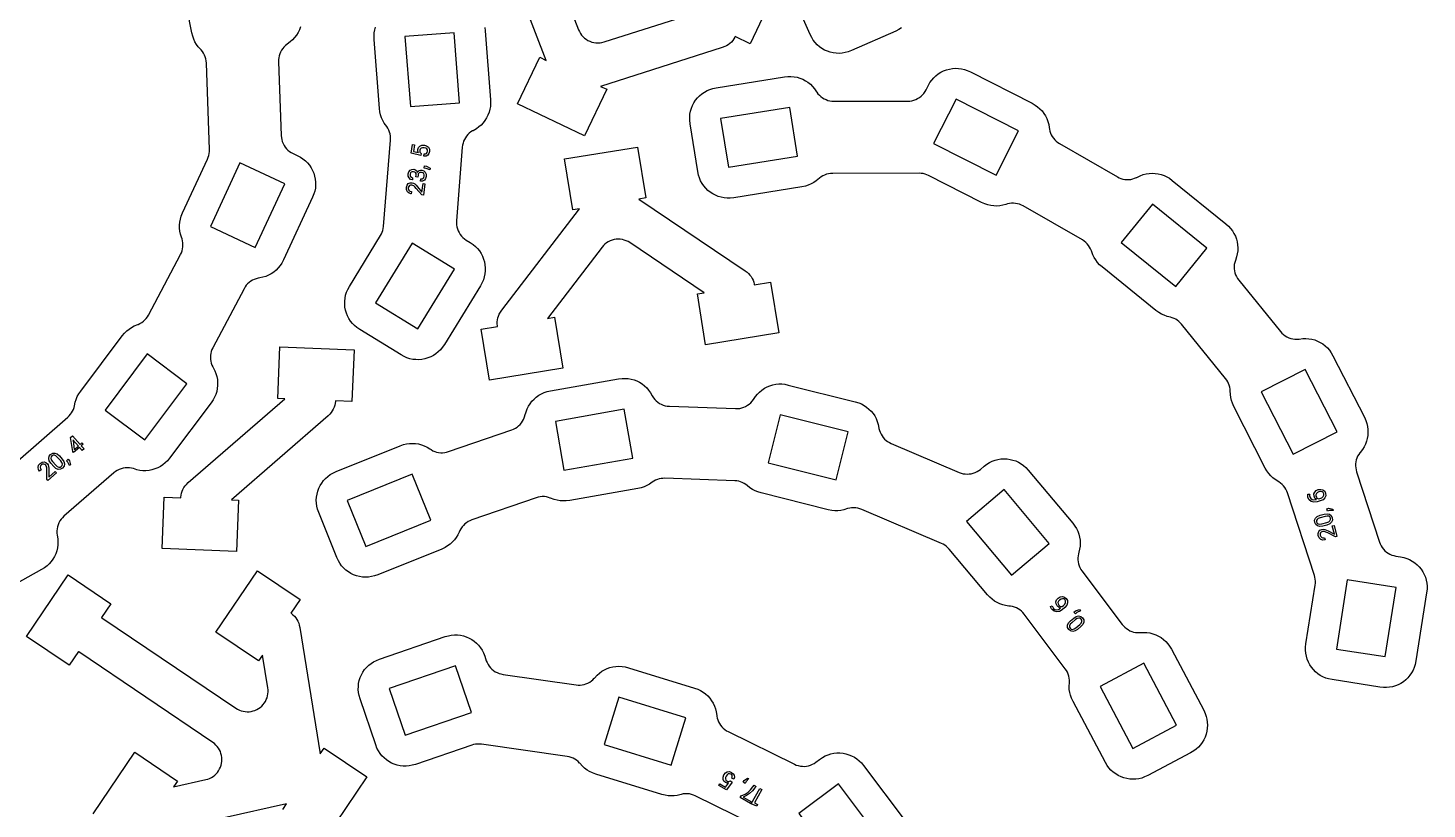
# Model space of a CAD drawing. Header units: millimetres. Extents: x 1 to 270, y 1 to 279.
# Drawn here: x 111.4 to 247.2, y 96.9 to 172.6 of the extents above; entities that cross this region are included whole.
import ezdxf

# ---------------------------------------------------------------- set-up
doc = ezdxf.new("R2010")
doc.units = ezdxf.units.MM

msp = doc.modelspace()

# ---------------------------------------------------------------- linework, layer by layer
at = {"color": 1}
for points in [[(165.44, 162.19), (158.95, 165.3), (161.11, 169.81), (161.73, 169.51), (157.25, 181.1)], [(161.73, 180.6), (164.87, 172.48), (164.95, 172.3), (165.05, 172.13), (165.17, 171.96), (165.3, 171.81), (165.45, 171.67), (165.61, 171.55), (165.78, 171.45), (165.96, 171.36), (166.15, 171.29), (166.34, 171.24), (166.54, 171.21), (166.74, 171.21), (166.95, 171.22), (167.14, 171.25), (167.34, 171.3), (175.63, 173.94)], [(110.19, 130.45), (115.31, 134.91), (115.45, 135.04), (115.57, 135.18), (115.68, 135.33), (115.77, 135.49), (115.85, 135.66), (115.91, 135.83), (115.96, 136.01), (116.03, 136.34), (116.11, 136.62), (116.23, 136.89), (116.37, 137.15), (116.56, 137.43), (120.59, 142.79), (120.81, 143.05), (121.02, 143.26), (121.25, 143.45), (121.49, 143.61), (121.75, 143.75), (122.11, 143.89), (122.13, 143.9), (122.31, 143.98), (122.48, 144.08), (122.64, 144.2), (122.79, 144.33), (122.92, 144.48), (123.04, 144.64), (123.14, 144.81), (126.24, 150.67), (126.33, 150.84), (126.39, 151.03), (126.44, 151.22), (126.47, 151.42), (126.48, 151.61), (126.46, 151.81), (126.43, 152), (126.39, 152.19), (126.33, 152.36), (126.24, 152.65), (126.18, 152.94), (126.15, 153.23), (126.14, 153.53), (126.17, 153.82), (126.23, 154.11), (126.31, 154.39), (126.44, 154.71), (128.87, 159.93), (128.94, 160.11), (129, 160.29), (129.03, 160.47), (129.05, 160.66), (129.06, 160.85), (128.76, 169.25), (128.74, 169.45), (128.7, 169.65), (128.65, 169.84), (128.57, 170.02), (128.48, 170.2), (128.37, 170.37), (128.24, 170.52), (127.97, 170.82), (127.8, 171.05), (127.65, 171.31), (127.53, 171.57), (127.43, 171.85), (127.35, 172.18), (126.06, 178.76)], [(196.21, 172.66), (195.96, 172.5), (195.65, 172.35), (191.35, 170.46), (191.03, 170.33), (190.75, 170.26), (190.46, 170.21), (190.16, 170.19), (189.87, 170.2), (189.58, 170.23), (189.29, 170.3), (189.01, 170.39), (188.74, 170.51), (188.49, 170.66), (188.25, 170.83), (188.02, 171.02), (187.82, 171.23), (187.64, 171.47), (187.49, 171.72), (187.33, 172.02), (184.64, 178.16)], [(183.67, 175.63), (181.51, 171.12), (180.06, 171.81), (180.04, 171.76), (179.94, 171.59), (179.83, 171.43), (179.7, 171.28), (179.55, 171.15), (179.4, 171.03), (179.23, 170.93), (179.05, 170.84), (178.82, 170.76), (166.99, 166.99), (167.61, 166.7), (165.44, 162.19)], [(137.88, 172.75), (137.78, 172.47), (137.65, 172.21), (137.5, 171.96), (137.32, 171.72), (137.12, 171.5), (136.9, 171.31), (136.61, 171.09), (136.57, 171.06), (136.42, 170.94), (136.28, 170.8), (136.16, 170.66), (136.05, 170.49), (135.96, 170.32), (135.88, 170.15), (135.82, 169.96), (135.78, 169.77), (135.76, 169.58), (135.76, 169.38), (136.01, 162.21), (136.03, 162.01), (136.07, 161.82), (136.12, 161.63), (136.2, 161.44), (136.29, 161.26), (136.4, 161.1), (136.53, 160.94), (136.67, 160.8), (136.82, 160.68), (136.99, 160.56), (137.17, 160.47), (137.58, 160.28), (137.88, 160.12), (138.13, 159.96), (138.36, 159.77), (138.57, 159.57), (138.75, 159.34), (138.92, 159.1), (139.06, 158.84), (139.17, 158.57), (139.26, 158.29), (139.32, 158), (139.35, 157.7), (139.35, 157.41), (139.33, 157.12), (139.27, 156.83), (139.19, 156.55), (139.06, 156.23), (136.23, 150.15), (136.07, 149.85), (135.91, 149.6), (135.72, 149.37), (135.52, 149.16), (135.29, 148.98), (135.05, 148.81), (134.79, 148.67), (134.52, 148.56), (134.24, 148.47), (133.93, 148.41), (133.78, 148.38), (133.59, 148.33), (133.4, 148.27), (133.23, 148.18), (133.06, 148.08), (132.9, 147.96), (132.76, 147.83), (132.63, 147.69), (132.51, 147.53), (132.41, 147.36), (129.38, 141.64), (129.3, 141.46), (129.23, 141.28), (129.19, 141.09), (129.16, 140.9), (129.15, 140.7), (129.16, 140.51), (129.18, 140.32), (129.23, 140.13), (129.3, 139.94), (129.38, 139.77), (129.4, 139.73), (129.57, 139.41), (129.68, 139.13), (129.77, 138.85), (129.82, 138.56), (129.85, 138.27), (129.85, 137.97), (129.81, 137.68), (129.76, 137.39), (129.67, 137.11), (129.55, 136.84), (129.41, 136.58), (129.22, 136.3), (125.19, 130.94), (124.97, 130.68), (124.76, 130.47), (124.53, 130.29), (124.29, 130.13), (124.03, 129.99), (123.76, 129.88), (123.47, 129.79), (123.19, 129.74), (122.89, 129.71), (122.6, 129.71), (122.31, 129.74), (122.02, 129.8), (121.68, 129.91), (121.48, 129.96), (121.28, 129.99), (121.08, 130), (120.87, 129.99), (120.67, 129.96), (120.48, 129.9), (120.28, 129.83), (120.1, 129.74), (119.93, 129.63), (119.77, 129.51), (114.93, 125.29), (114.78, 125.15)], [(155.76, 172.71), (155.8, 172.37), (156.32, 165.69), (156.33, 165.34), (156.31, 165.05), (156.26, 164.76), (156.18, 164.48), (156.08, 164.2), (155.95, 163.94), (155.79, 163.69), (155.61, 163.46), (155.41, 163.24), (155.19, 163.05), (154.95, 162.88), (154.63, 162.69), (154.59, 162.68), (154.43, 162.57), (154.27, 162.45), (154.13, 162.32), (154.01, 162.17), (153.89, 162.01), (153.8, 161.84), (153.72, 161.66), (153.66, 161.48), (153.61, 161.29), (153.59, 161.1), (153.02, 153.95), (153.01, 153.75), (153.02, 153.55), (153.06, 153.35), (153.11, 153.16), (153.18, 152.97), (153.27, 152.8), (153.38, 152.63), (153.51, 152.47), (153.64, 152.33), (153.8, 152.2), (153.96, 152.08), (154.35, 151.85), (154.63, 151.65), (154.86, 151.46), (155.06, 151.25), (155.25, 151.02), (155.41, 150.78), (155.55, 150.52), (155.65, 150.24), (155.74, 149.96), (155.79, 149.67), (155.82, 149.38), (155.81, 149.09), (155.78, 148.79), (155.72, 148.51), (155.63, 148.22), (155.52, 147.95), (155.35, 147.65), (151.85, 141.94), (151.65, 141.66), (151.46, 141.43), (151.25, 141.23), (151.02, 141.04), (150.78, 140.88), (150.52, 140.75), (150.24, 140.64), (149.96, 140.55), (149.67, 140.5), (149.38, 140.47), (149.08, 140.48), (148.79, 140.51), (148.5, 140.57), (148.22, 140.66), (147.95, 140.77), (147.65, 140.94), (143.65, 143.4), (143.36, 143.59), (143.14, 143.78), (142.93, 143.99), (142.75, 144.22), (142.59, 144.47), (142.45, 144.73), (142.34, 145), (142.26, 145.28), (142.2, 145.57), (142.18, 145.87), (142.18, 146.16), (142.21, 146.45), (142.27, 146.74), (142.36, 147.02), (142.48, 147.29), (142.64, 147.59), (145.66, 152.51), (145.75, 152.67)], [(145.75, 152.67), (145.82, 152.84), (145.88, 153.02), (145.92, 153.21), (145.95, 153.39), (146.62, 161.77), (146.62, 161.97), (146.61, 162.17), (146.58, 162.37), (146.52, 162.56), (146.45, 162.75), (146.36, 162.93), (146.25, 163.09), (146.02, 163.42), (145.88, 163.67), (145.76, 163.94), (145.66, 164.22), (145.6, 164.51), (145.55, 164.85), (145.03, 171.53), (145.02, 171.87), (145.04, 172.17), (145.09, 172.46), (145.17, 172.74)], [(148.55, 165.03), (153.33, 165.4), (152.81, 172.18), (148.02, 171.81), (148.55, 165.03)], [(236.37, 118.81), (236.37, 119), (236.35, 119.18), (236.32, 119.37), (236.27, 119.55), (233.67, 127.55), (233.6, 127.73), (233.51, 127.91), (233.4, 128.08), (233.28, 128.24), (233.14, 128.38), (232.99, 128.51), (232.82, 128.62), (232.48, 128.84), (232.25, 129.01), (232.04, 129.22), (231.85, 129.44), (231.67, 129.68), (231.5, 129.97), (228.46, 135.94), (228.31, 136.26), (228.22, 136.53), (228.15, 136.82), (228.12, 137.11), (228.11, 137.45), (228.09, 137.63), (228.06, 137.81), (228.01, 137.99), (227.95, 138.17), (227.87, 138.34), (227.77, 138.5), (227.66, 138.65), (223.38, 143.92), (223.26, 144.06), (223.12, 144.18), (222.97, 144.3), (222.82, 144.4), (222.65, 144.48), (222.48, 144.55), (222.3, 144.6), (221.98, 144.68), (221.7, 144.78), (221.43, 144.9), (221.18, 145.05), (220.9, 145.25), (215.69, 149.47), (215.43, 149.69), (215.23, 149.91), (215.05, 150.15), (214.9, 150.4), (214.77, 150.66), (214.64, 151.02), (214.64, 151.04), (214.56, 151.23), (214.46, 151.4), (214.35, 151.56), (214.22, 151.72), (214.08, 151.85), (213.92, 151.98), (213.76, 152.09), (208.01, 155.39), (207.84, 155.48), (207.65, 155.55), (207.47, 155.6), (207.27, 155.64), (207.07, 155.66), (206.88, 155.65), (206.68, 155.63), (206.49, 155.59), (206.32, 155.53), (206.03, 155.45), (205.74, 155.4), (205.45, 155.38), (205.15, 155.39), (204.86, 155.43), (204.57, 155.49), (204.29, 155.59), (203.98, 155.73), (198.84, 158.34), (198.67, 158.42), (198.49, 158.48), (198.31, 158.52), (198.12, 158.55), (197.93, 158.56), (189.53, 158.55), (189.33, 158.54), (189.13, 158.51), (188.94, 158.46), (188.75, 158.39), (188.57, 158.31), (188.4, 158.2), (188.24, 158.08), (187.93, 157.82), (187.69, 157.66), (187.44, 157.52), (187.16, 157.4), (186.88, 157.31), (186.55, 157.24), (179.93, 156.19), (179.59, 156.15), (179.29, 156.15), (179, 156.17), (178.71, 156.23), (178.43, 156.31), (178.16, 156.42), (177.9, 156.55), (177.65, 156.71), (177.42, 156.9), (177.21, 157.1), (177.02, 157.33), (176.85, 157.57), (176.71, 157.83), (176.6, 158.1), (176.51, 158.38), (176.44, 158.72), (175.7, 163.36), (175.66, 163.7), (175.66, 164), (175.68, 164.29), (175.74, 164.58), (175.82, 164.86), (175.93, 165.13), (176.07, 165.39), (176.23, 165.64), (176.41, 165.87), (176.62, 166.08), (176.84, 166.27), (177.08, 166.43), (177.34, 166.58), (177.61, 166.69), (177.89, 166.78), (178.23, 166.85), (184.85, 167.91), (185.19, 167.94), (185.48, 167.95), (185.78, 167.92), (186.07, 167.87), (186.35, 167.78), (186.62, 167.67), (186.88, 167.54), (187.13, 167.38), (187.36, 167.19), (187.57, 166.99), (187.76, 166.76), (187.97, 166.46), (187.99, 166.42), (188.1, 166.27), (188.24, 166.12), (188.38, 166), (188.54, 165.88), (188.71, 165.78), (188.88, 165.7), (189.06, 165.63), (189.25, 165.59), (189.45, 165.56), (189.64, 165.55), (196.81, 165.55), (197.01, 165.56), (197.21, 165.59), (197.4, 165.64), (197.59, 165.71), (197.77, 165.8), (197.94, 165.9), (198.1, 166.03), (198.25, 166.16), (198.38, 166.31), (198.49, 166.48), (198.59, 166.65), (198.8, 167.05), (198.97, 167.35), (199.14, 167.59), (199.33, 167.81), (199.55, 168.02), (199.78, 168.2), (200.03, 168.35), (200.29, 168.48), (200.57, 168.59), (200.85, 168.67), (201.14, 168.72), (201.43, 168.74), (201.73, 168.73), (202.02, 168.69), (202.31, 168.62), (202.59, 168.53), (202.9, 168.39), (208.87, 165.35), (209.17, 165.18), (209.41, 165.01), (209.63, 164.82), (209.84, 164.61), (210.02, 164.37), (210.17, 164.13), (210.3, 163.86), (210.41, 163.59), (210.49, 163.3), (210.54, 162.99), (210.56, 162.84), (210.6, 162.65), (210.66, 162.46), (210.74, 162.28), (210.83, 162.11), (210.95, 161.95), (211.07, 161.8), (211.21, 161.67), (211.37, 161.55), (211.53, 161.44), (217.15, 158.21), (217.32, 158.12), (217.5, 158.05), (217.69, 158), (217.88, 157.96), (218.07, 157.95), (218.27, 157.95), (218.46, 157.97), (218.65, 158.01), (218.83, 158.07), (219.01, 158.14), (219.05, 158.16), (219.38, 158.32), (219.66, 158.43), (219.94, 158.5), (220.23, 158.54), (220.53, 158.56), (220.82, 158.55), (221.11, 158.51), (221.4, 158.44), (221.68, 158.34), (221.94, 158.22), (222.2, 158.07), (222.47, 157.87), (227.69, 153.65), (227.94, 153.42), (228.14, 153.21), (228.32, 152.97), (228.47, 152.72), (228.6, 152.46), (228.7, 152.18), (228.78, 151.9), (228.82, 151.61), (228.84, 151.31), (228.83, 151.02), (228.78, 150.73), (228.72, 150.44), (228.6, 150.1), (228.54, 149.91), (228.5, 149.71), (228.49, 149.51), (228.49, 149.3), (228.52, 149.1), (228.56, 148.9), (228.63, 148.71), (228.71, 148.53), (228.81, 148.35), (228.93, 148.19), (232.98, 143.2), (233.11, 143.05), (233.26, 142.91), (233.43, 142.79), (233.6, 142.69), (233.79, 142.6), (233.98, 142.54), (234.18, 142.49), (234.38, 142.47), (234.58, 142.46), (234.79, 142.48), (235.14, 142.52), (235.43, 142.53), (235.73, 142.51), (236.02, 142.46), (236.3, 142.39), (236.58, 142.28), (236.84, 142.15), (237.09, 142), (237.32, 141.82), (237.54, 141.61), (237.73, 141.39), (237.9, 141.15), (238.07, 140.86), (241.12, 134.89), (241.26, 134.57), (241.36, 134.3), (241.42, 134.01), (241.46, 133.72), (241.47, 133.42), (241.45, 133.13), (241.4, 132.84), (241.32, 132.56), (241.22, 132.28), (241.09, 132.02), (240.93, 131.77), (240.71, 131.47), (240.68, 131.44), (240.57, 131.28), (240.47, 131.11), (240.4, 130.94), (240.34, 130.75), (240.29, 130.56), (240.27, 130.37), (240.26, 130.18), (240.28, 129.98), (240.31, 129.79), (240.36, 129.6), (242.58, 122.78), (242.65, 122.6), (242.74, 122.42), (242.85, 122.25), (242.97, 122.09), (243.11, 121.95), (243.26, 121.82), (243.43, 121.7), (243.6, 121.61), (243.79, 121.53), (243.98, 121.47), (244.17, 121.43), (244.62, 121.35), (244.96, 121.28), (245.24, 121.2), (245.51, 121.08), (245.77, 120.94), (246.01, 120.78), (246.24, 120.59), (246.44, 120.38), (246.63, 120.15), (246.79, 119.9), (246.93, 119.64), (247.04, 119.37), (247.12, 119.09), (247.17, 118.8), (247.2, 118.5), (247.2, 118.21), (247.16, 117.87), (246.12, 111.25), (246.05, 110.91), (245.96, 110.63), (245.85, 110.36), (245.71, 110.1), (245.54, 109.86), (245.35, 109.63), (245.14, 109.43), (244.91, 109.24), (244.67, 109.08), (244.41, 108.95), (244.13, 108.84), (243.85, 108.75), (243.56, 108.7), (243.27, 108.67), (242.97, 108.67), (242.63, 108.71), (237.99, 109.44), (237.65, 109.51), (237.37, 109.6), (237.1, 109.71), (236.84, 109.85), (236.6, 110.02), (236.37, 110.21), (236.17, 110.42), (235.98, 110.65), (235.82, 110.89), (235.69, 111.15), (235.58, 111.43), (235.49, 111.71), (235.44, 112), (235.41, 112.29), (235.41, 112.59), (235.45, 112.93), (236.35, 118.62), (236.37, 118.81)], [(199.32, 161.46), (205.38, 158.38), (207.56, 162.66), (201.5, 165.74), (199.32, 161.46)], [(179.41, 159.14), (186.12, 160.21), (185.37, 164.95), (178.65, 163.88), (179.41, 159.14)], [(163.5, 159.95), (170.6, 161.1), (171.41, 156.17), (170.73, 156.06), (181.03, 149.11), (181.23, 148.97), (181.37, 148.83), (181.5, 148.69), (181.62, 148.53), (181.72, 148.36), (181.8, 148.18), (181.87, 148), (181.91, 147.81), (181.92, 147.75), (183.5, 148.01), (184.31, 143.07), (177.2, 141.91), (176.4, 146.85), (177.07, 146.96), (169.86, 151.83), (169.68, 151.93), (169.5, 152.02), (169.31, 152.08), (169.12, 152.13), (168.92, 152.16), (168.72, 152.17), (168.52, 152.16), (168.32, 152.12), (168.12, 152.07), (167.93, 152), (167.75, 151.91), (167.58, 151.8), (167.43, 151.68), (167.28, 151.54), (167.15, 151.39), (161.85, 144.48), (162.53, 144.59), (163.33, 139.65), (156.22, 138.5), (155.42, 143.43), (157, 143.69), (156.99, 143.75), (156.98, 143.95), (156.98, 144.14), (157, 144.34), (157.04, 144.53), (157.1, 144.71), (157.18, 144.89), (157.28, 145.07), (157.42, 145.27), (164.97, 155.12), (164.3, 155.01), (163.5, 159.95)], [(129.14, 153.4), (133.49, 151.37), (136.36, 157.54), (132.01, 159.56), (129.14, 153.4)], [(222.82, 147.56), (225.84, 151.29), (220.55, 155.56), (217.53, 151.83), (222.82, 147.56)], [(149.26, 143.47), (152.82, 149.26), (148.73, 151.78), (145.17, 145.98), (149.26, 143.47)], [(131.86, 126.86), (131.67, 121.87), (124.47, 122.15), (124.67, 127.15), (126.27, 127.09), (126.27, 127.15), (126.3, 127.34), (126.34, 127.53), (126.4, 127.72), (126.48, 127.9), (126.57, 128.07), (126.69, 128.23), (126.81, 128.38), (126.99, 128.55), (136.37, 136.69), (135.69, 136.72), (135.88, 141.72), (143.08, 141.43), (142.88, 136.43), (141.28, 136.5), (141.28, 136.44), (141.25, 136.24), (141.21, 136.05), (141.15, 135.86), (141.07, 135.69), (140.97, 135.51), (140.86, 135.35), (140.73, 135.2), (140.56, 135.04), (131.18, 126.89), (131.86, 126.86)], [(118.93, 135.59), (122.77, 132.71), (126.85, 138.14), (123.02, 141.03), (118.93, 135.59)], [(153.15, 123.48), (153, 123.22), (152.82, 122.99), (152.62, 122.77), (152.4, 122.58), (152.16, 122.41), (151.91, 122.26), (151.6, 122.11), (145.38, 119.61), (145.06, 119.5), (144.77, 119.43), (144.48, 119.39), (144.19, 119.37), (143.89, 119.39), (143.6, 119.44), (143.32, 119.51), (143.04, 119.61), (142.78, 119.74), (142.53, 119.9), (142.29, 120.07), (142.08, 120.27), (141.88, 120.49), (141.71, 120.73), (141.56, 120.98), (141.41, 121.3), (139.66, 125.66), (139.54, 125.98), (139.48, 126.27), (139.44, 126.56), (139.42, 126.85), (139.44, 127.15), (139.49, 127.44), (139.56, 127.72), (139.66, 128), (139.79, 128.26), (139.95, 128.51), (140.12, 128.75), (140.32, 128.96), (140.54, 129.16), (140.78, 129.33), (141.03, 129.48), (141.35, 129.63), (147.56, 132.13), (147.89, 132.24), (148.17, 132.31), (148.46, 132.35), (148.76, 132.36), (149.05, 132.35), (149.34, 132.3), (149.63, 132.23), (149.9, 132.12), (150.17, 132), (150.44, 131.83), (150.56, 131.75), (150.73, 131.65), (150.91, 131.57), (151.1, 131.52), (151.29, 131.48), (151.49, 131.45), (151.68, 131.45), (151.88, 131.47), (152.07, 131.51), (152.26, 131.56), (158.38, 133.67), (158.56, 133.74), (158.74, 133.83), (158.9, 133.93), (159.05, 134.05), (159.19, 134.19), (159.32, 134.34), (159.43, 134.5), (159.52, 134.67), (159.6, 134.84), (159.66, 135.03), (159.67, 135.07), (159.77, 135.43), (159.87, 135.7), (160.01, 135.96), (160.16, 136.21), (160.34, 136.44), (160.55, 136.66), (160.77, 136.85), (161.01, 137.02), (161.26, 137.17), (161.53, 137.29), (161.81, 137.38), (162.15, 137.45), (168.75, 138.61), (169.09, 138.65), (169.38, 138.66), (169.68, 138.64), (169.97, 138.59), (170.25, 138.51), (170.52, 138.41), (170.79, 138.28), (171.04, 138.12), (171.27, 137.94), (171.48, 137.74), (171.67, 137.51), (171.84, 137.27), (172.02, 136.96), (172.13, 136.79), (172.26, 136.63), (172.4, 136.49), (172.55, 136.36), (172.72, 136.24), (172.9, 136.15), (173.09, 136.07), (173.28, 136.01), (173.48, 135.97), (173.69, 135.96), (180.1, 135.73), (180.31, 135.73), (180.51, 135.75), (180.71, 135.8), (180.9, 135.86), (181.08, 135.94), (181.26, 136.05), (181.43, 136.16), (181.58, 136.3), (181.71, 136.45), (181.84, 136.61), (182.03, 136.91), (182.22, 137.14), (182.43, 137.34), (182.66, 137.53), (182.9, 137.7), (183.16, 137.83), (183.43, 137.95), (183.71, 138.03), (184, 138.09), (184.29, 138.12), (184.59, 138.12), (184.88, 138.09), (185.22, 138.02), (191.72, 136.4), (192.05, 136.3), (192.32, 136.18), (192.58, 136.04), (192.82, 135.88), (193.05, 135.69), (193.26, 135.49), (193.45, 135.26), (193.61, 135.02), (193.75, 134.76), (193.86, 134.48), (193.95, 134.2), (194.02, 133.84), (194.02, 133.8), (194.07, 133.61), (194.14, 133.43), (194.22, 133.25), (194.32, 133.08), (194.43, 132.93), (194.56, 132.78), (194.71, 132.65), (194.86, 132.53), (195.03, 132.43), (195.2, 132.35), (201.8, 129.54), (201.99, 129.47), (202.18, 129.42), (202.38, 129.39), (202.58, 129.38), (202.78, 129.39), (202.98, 129.42), (203.17, 129.46), (203.36, 129.53), (203.54, 129.62), (203.71, 129.72), (203.87, 129.84), (204.22, 130.14), (204.49, 130.34), (204.74, 130.5), (205.01, 130.63), (205.28, 130.73), (205.57, 130.8), (205.86, 130.85), (206.15, 130.86), (206.45, 130.85), (206.74, 130.81), (207.02, 130.74), (207.3, 130.65), (207.57, 130.52), (207.82, 130.38), (208.06, 130.2), (208.28, 130.01), (208.51, 129.76), (212.82, 124.62), (213.02, 124.34), (213.18, 124.09), (213.31, 123.83), (213.41, 123.55), (213.48, 123.27), (213.53, 122.98), (213.55, 122.68), (213.53, 122.39), (213.49, 122.1), (213.42, 121.79), (213.38, 121.65), (213.34, 121.45), (213.32, 121.26), (213.33, 121.06), (213.35, 120.87), (213.39, 120.68), (213.44, 120.49), (213.52, 120.31), (213.61, 120.14), (213.72, 119.98), (217.62, 114.8), (217.75, 114.65), (217.88, 114.52), (218.03, 114.39), (218.2, 114.29), (218.37, 114.19), (218.55, 114.12), (218.73, 114.06), (218.92, 114.03), (219.12, 114.01), (219.31, 114.01), (219.35, 114.01), (219.72, 114.03), (220.02, 114.01), (220.31, 113.97), (220.59, 113.9), (220.87, 113.8), (221.13, 113.67), (221.39, 113.52), (221.62, 113.34), (221.84, 113.14), (222.04, 112.92), (222.21, 112.69), (222.39, 112.39), (225.53, 106.47), (225.67, 106.16), (225.77, 105.88), (225.84, 105.6), (225.88, 105.31), (225.9, 105.01), (225.88, 104.72), (225.84, 104.43), (225.77, 104.14), (225.67, 103.87), (225.54, 103.6), (225.39, 103.35), (225.21, 103.11), (225.01, 102.9), (224.8, 102.7), (224.56, 102.53), (224.26, 102.35), (220.11, 100.15), (219.8, 100), (219.52, 99.9), (219.24, 99.83), (218.95, 99.79), (218.65, 99.78), (218.36, 99.79), (218.07, 99.84), (217.78, 99.91), (217.51, 100.01), (217.24, 100.13), (216.99, 100.29), (216.75, 100.46), (216.53, 100.66), (216.34, 100.88), (216.16, 101.12), (215.99, 101.41), (212.85, 107.33), (212.7, 107.64), (212.6, 107.92), (212.53, 108.2), (212.49, 108.5), (212.48, 108.79), (212.5, 109.17), (212.5, 109.19), (212.5, 109.39), (212.48, 109.59), (212.44, 109.79), (212.38, 109.98), (212.3, 110.16), (212.21, 110.33), (212.1, 110.5), (208.11, 115.79), (207.99, 115.94), (207.85, 116.08), (207.69, 116.2), (207.53, 116.31), (207.35, 116.4), (207.17, 116.48), (206.98, 116.53), (206.79, 116.57), (206.62, 116.58), (206.31, 116.63), (206.03, 116.7), (205.75, 116.79), (205.48, 116.91), (205.23, 117.06), (204.99, 117.24), (204.77, 117.43), (204.54, 117.68), (200.84, 122.1), (200.71, 122.24), (200.57, 122.37), (200.42, 122.48), (200.26, 122.58), (200.09, 122.66), (192.35, 125.95), (192.16, 126.02), (191.97, 126.07), (191.77, 126.1), (191.57, 126.11), (191.37, 126.1), (191.18, 126.07), (190.98, 126.03), (190.6, 125.91), (190.31, 125.85), (190.02, 125.82), (189.73, 125.82), (189.43, 125.85), (189.1, 125.92), (182.6, 127.55), (182.27, 127.65), (182, 127.76), (181.74, 127.9), (181.49, 128.06), (181.23, 128.27), (181.09, 128.38), (180.93, 128.48), (180.76, 128.56), (180.59, 128.63), (180.41, 128.68), (180.22, 128.71), (180.04, 128.72), (173.25, 128.97), (173.06, 128.96), (172.88, 128.94), (172.7, 128.91), (172.52, 128.86), (172.35, 128.79), (172.18, 128.7), (172.02, 128.6), (171.75, 128.41), (171.5, 128.26), (171.23, 128.14), (170.95, 128.05), (170.61, 127.97), (164.01, 126.82), (163.67, 126.77), (163.38, 126.77), (163.08, 126.79), (162.79, 126.84), (162.51, 126.91), (162.15, 127.05), (162.13, 127.06), (161.94, 127.12), (161.75, 127.17), (161.55, 127.19), (161.35, 127.19), (161.16, 127.18), (160.96, 127.14), (160.77, 127.08), (154.5, 124.93), (154.32, 124.86), (154.15, 124.77), (153.98, 124.66), (153.83, 124.54), (153.69, 124.4), (153.56, 124.25), (153.45, 124.08), (153.35, 123.91), (153.29, 123.75), (153.15, 123.48)], [(234.2, 131.3), (238.47, 133.48), (235.38, 139.54), (231.1, 137.35), (234.2, 131.3)], [(163.45, 129.76), (170.14, 130.94), (169.31, 135.67), (162.62, 134.49), (163.45, 129.76)], [(189.87, 128.82), (191.04, 133.47), (184.44, 135.12), (183.28, 130.47), (189.87, 128.82)], [(144.22, 122.37), (150.52, 124.91), (148.73, 129.37), (142.42, 126.82), (144.22, 122.37)], [(206.87, 119.57), (210.55, 122.65), (206.18, 127.87), (202.5, 124.79), (206.87, 119.57)], [(114.78, 125.15), (114.65, 125), (114.54, 124.83), (114.44, 124.65), (114.36, 124.46), (114.3, 124.27), (114.26, 124.07), (114.25, 123.86), (114.25, 123.66), (114.27, 123.46), (114.33, 123.11), (114.35, 122.81), (114.34, 122.52), (114.3, 122.23), (114.23, 121.94), (114.14, 121.66), (114.02, 121.4), (113.87, 121.14), (113.7, 120.9), (113.5, 120.68), (113.29, 120.48), (113.06, 120.3), (112.76, 120.12), (106.91, 116.86)], [(117.78, 96.43), (121.81, 102.4), (125.95, 99.6), (125.57, 99.04), (128.7, 99.74), (128.89, 99.79), (129.07, 99.86), (129.24, 99.95), (129.41, 100.05), (129.56, 100.17), (129.7, 100.31), (129.83, 100.45), (129.94, 100.61), (130.04, 100.78), (130.12, 100.95), (130.18, 101.14), (130.23, 101.32), (130.25, 101.52), (130.26, 101.71), (130.25, 101.9), (130.22, 102.09), (130.17, 102.28), (130.11, 102.46), (130.02, 102.64), (129.92, 102.81), (129.81, 102.96), (129.68, 103.1), (129.54, 103.24), (129.38, 103.35), (116.38, 112.14), (116.34, 112.17), (115.44, 110.84), (111.3, 113.64), (115.33, 119.6), (119.47, 116.81), (118.57, 115.48), (118.61, 115.45), (131.62, 106.67), (131.79, 106.57), (131.96, 106.48), (132.14, 106.41), (132.33, 106.37), (132.52, 106.34), (132.71, 106.32), (132.91, 106.33), (133.1, 106.36), (133.29, 106.4), (133.47, 106.46), (133.65, 106.54), (133.82, 106.64), (133.97, 106.75), (134.12, 106.88), (134.25, 107.02), (134.37, 107.17), (134.48, 107.33), (134.57, 107.51), (134.64, 107.69), (134.69, 107.87), (134.72, 108.06), (134.74, 108.26), (134.74, 108.45), (134.71, 108.64), (134.2, 111.81), (133.82, 111.25), (129.68, 114.05), (133.71, 120.01), (137.85, 117.21), (136.95, 115.89), (137, 115.85), (137.15, 115.73), (137.3, 115.59), (137.42, 115.44), (137.53, 115.28), (137.63, 115.11), (137.71, 114.93), (137.76, 114.74), (137.82, 114.5), (139.8, 102.25), (140.19, 102.81), (144.33, 100.01), (140.3, 94.05)], [(238.41, 112.41), (243.15, 111.67), (244.21, 118.38), (239.46, 119.13), (238.41, 112.41)], [(183.74, 94.46), (176.19, 98.17), (176.01, 98.24), (175.82, 98.3), (175.62, 98.35), (175.42, 98.37), (175.22, 98.37), (175.02, 98.35), (174.83, 98.31), (174.44, 98.21), (174.15, 98.17), (173.85, 98.16), (173.56, 98.18), (173.27, 98.22), (172.94, 98.3), (166.53, 100.28), (166.21, 100.39), (165.94, 100.52), (165.69, 100.67), (165.46, 100.85), (165.24, 101.05), (164.98, 101.33), (164.97, 101.35), (164.83, 101.49), (164.68, 101.62), (164.51, 101.73), (164.34, 101.82), (164.15, 101.9), (163.96, 101.95), (163.77, 101.99), (155.44, 103.17), (155.26, 103.19), (155.07, 103.19), (154.88, 103.17), (154.69, 103.14), (154.51, 103.09), (149.06, 101.22), (148.73, 101.13), (148.44, 101.07), (148.15, 101.05), (147.85, 101.05), (147.56, 101.09), (147.27, 101.15), (146.99, 101.24), (146.72, 101.35), (146.46, 101.5), (146.22, 101.66), (146, 101.85), (145.79, 102.06), (145.61, 102.29), (145.45, 102.54), (145.31, 102.8), (145.19, 103.12), (143.67, 107.57), (143.57, 107.9), (143.52, 108.19), (143.49, 108.48), (143.5, 108.78), (143.53, 109.07), (143.59, 109.36), (143.68, 109.64), (143.8, 109.91), (143.94, 110.16), (144.11, 110.41), (144.3, 110.63), (144.51, 110.84), (144.74, 111.02), (144.98, 111.18), (145.25, 111.31), (145.56, 111.44), (151.91, 113.61), (152.24, 113.7), (152.52, 113.76), (152.82, 113.78), (153.11, 113.78), (153.4, 113.75), (153.69, 113.68), (153.97, 113.59), (154.24, 113.48), (154.5, 113.34), (154.74, 113.17), (154.97, 112.98), (155.17, 112.77), (155.36, 112.54), (155.52, 112.29), (155.65, 112.03), (155.78, 111.71), (155.92, 111.28), (156, 111.09), (156.09, 110.92), (156.2, 110.75), (156.33, 110.59), (156.47, 110.45), (156.62, 110.33), (156.79, 110.21), (156.96, 110.12), (157.15, 110.04), (157.34, 109.99), (157.54, 109.95), (164.64, 108.94), (164.83, 108.92), (165.02, 108.92), (165.22, 108.94), (165.41, 108.98), (165.59, 109.04), (165.77, 109.11), (165.95, 109.2), (166.11, 109.31), (166.26, 109.43), (166.4, 109.57), (166.42, 109.6), (166.67, 109.87), (166.89, 110.07), (167.13, 110.25), (167.38, 110.4), (167.65, 110.52), (167.92, 110.62), (168.21, 110.69), (168.5, 110.73), (168.79, 110.74), (169.09, 110.73), (169.38, 110.68), (169.71, 110.6), (176.12, 108.63), (176.44, 108.51), (176.7, 108.38), (176.96, 108.23), (177.19, 108.05), (177.41, 107.86), (177.61, 107.64), (177.78, 107.4), (177.93, 107.15), (178.05, 106.88), (178.15, 106.6), (178.22, 106.32), (178.28, 105.95), (178.28, 105.91)], [(152.92, 110.79), (146.49, 108.59), (148.04, 104.04), (154.48, 106.24), (152.92, 110.79)], [(218.66, 102.77), (222.9, 105.02), (219.71, 111.03), (215.47, 108.78), (218.66, 102.77)], [(173.87, 101.16), (175.28, 105.74), (168.78, 107.75), (167.37, 103.16), (173.87, 101.16)], [(178.28, 105.91), (178.32, 105.72), (178.37, 105.53), (178.44, 105.35), (178.53, 105.18), (178.64, 105.02), (178.76, 104.87), (178.9, 104.73), (179.05, 104.6), (179.21, 104.49), (179.38, 104.4), (185.82, 101.24), (186, 101.16), (186.19, 101.1), (186.39, 101.06), (186.59, 101.04), (186.79, 101.03), (186.98, 101.05), (187.18, 101.09), (187.37, 101.15), (187.56, 101.23), (187.73, 101.32), (187.9, 101.43), (188.26, 101.71), (188.55, 101.9), (188.81, 102.04), (189.08, 102.15), (189.36, 102.24), (189.65, 102.3), (189.94, 102.33), (190.23, 102.33), (190.53, 102.3), (190.81, 102.25), (191.1, 102.16), (191.37, 102.05), (191.63, 101.92), (191.87, 101.75), (192.1, 101.57), (192.31, 101.36), (192.53, 101.1), (196.55, 95.74)], [(190.34, 91.02), (194.18, 93.9), (190.1, 99.34), (186.26, 96.46), (190.34, 91.02)], [(136.16, 96.84), (136.54, 97.41), (124.42, 94.68)]]:
    msp.add_lwpolyline(points, dxfattribs=at)
at = {"color": 0}
for points in [[(148.75, 161.36), (148.95, 161.33), (148.86, 160.68), (149.33, 160.56), (149.3, 160.62), (149.28, 160.69), (149.27, 160.76), (149.27, 160.85), (149.34, 161.05), (149.47, 161.19), (149.67, 161.27), (149.91, 161.27), (150.13, 161.21), (150.3, 161.08), (150.39, 160.9), (150.4, 160.66), (150.34, 160.47), (150.24, 160.32), (150.08, 160.23), (149.87, 160.23), (149.87, 160.23), (149.89, 160.44), (150.02, 160.44), (150.12, 160.49), (150.19, 160.57), (150.22, 160.69), (150.21, 160.82), (150.15, 160.93), (150.04, 161), (149.88, 161.04), (149.73, 161.04), (149.6, 161), (149.51, 160.91), (149.47, 160.79), (149.46, 160.67), (149.48, 160.59), (149.53, 160.53), (149.59, 160.48), (149.55, 160.29), (148.63, 160.51), (148.75, 161.36)], [(149.1, 158.53), (149.06, 158.62), (148.97, 158.68), (148.86, 158.71), (148.73, 158.71), (148.63, 158.67), (148.56, 158.59), (148.52, 158.47), (148.52, 158.34), (148.57, 158.24), (148.65, 158.17), (148.77, 158.13), (148.74, 157.92), (148.73, 157.91), (148.56, 157.97), (148.43, 158.1), (148.35, 158.28), (148.34, 158.49), (148.4, 158.7), (148.52, 158.85), (148.68, 158.93), (148.89, 158.94), (148.99, 158.91), (149.09, 158.85), (149.17, 158.76), (149.22, 158.64), (149.31, 158.76), (149.41, 158.83), (149.53, 158.87), (149.66, 158.87), (149.86, 158.8), (150, 158.67), (150.08, 158.48), (150.08, 158.26), (150.02, 158.05), (149.91, 157.89), (149.74, 157.8), (149.55, 157.79), (149.54, 157.8), (149.57, 158.02), (149.69, 158.02), (149.79, 158.07), (149.87, 158.16), (149.9, 158.28), (149.9, 158.42), (149.85, 158.52), (149.76, 158.6), (149.63, 158.64), (149.49, 158.64), (149.39, 158.59), (149.32, 158.51), (149.29, 158.37), (149.26, 158.17), (149.08, 158.2), (149.11, 158.4), (149.1, 158.53)], [(150.45, 158.9), (150.09, 159.03), (149.9, 159.06), (149.93, 159.29), (150.13, 159.26), (150.46, 159.04), (150.45, 158.9)], [(149.66, 156.46), (149.12, 157.09), (148.98, 157.24), (148.88, 157.33), (148.79, 157.38), (148.69, 157.41), (148.57, 157.41), (148.46, 157.36), (148.39, 157.29), (148.35, 157.18), (148.35, 157.02), (148.41, 156.91), (148.51, 156.83), (148.65, 156.79), (148.62, 156.57), (148.61, 156.57), (148.42, 156.63), (148.26, 156.77), (148.18, 156.96), (148.17, 157.2), (148.23, 157.4), (148.35, 157.55), (148.52, 157.63), (148.71, 157.64), (148.84, 157.6), (148.97, 157.52), (149.11, 157.4), (149.24, 157.25), (149.67, 156.74), (149.67, 156.74), (149.78, 157.56), (149.96, 157.53), (149.81, 156.44), (149.66, 156.46)], [(116.68, 132.4), (116.8, 132.27), (116.62, 132.11), (116.88, 131.82), (116.7, 131.66), (116.44, 131.96), (115.87, 131.46), (115.78, 131.56), (115.57, 132.94), (115.76, 133.1), (116.5, 132.25), (116.68, 132.4)], [(116.33, 132.1), (115.8, 132.7), (115.79, 132.7), (115.82, 132.64), (115.93, 131.76), (116.33, 132.1)], [(113.26, 128.88), (113.28, 129.71), (113.27, 129.91), (113.26, 130.05), (113.22, 130.15), (113.16, 130.24), (113.07, 130.31), (112.97, 130.35), (112.86, 130.34), (112.76, 130.29), (112.66, 130.17), (112.62, 130.05), (112.65, 129.92), (112.73, 129.8), (112.56, 129.65), (112.55, 129.66), (112.45, 129.83), (112.42, 130.03), (112.48, 130.24), (112.64, 130.42), (112.82, 130.53), (113.01, 130.56), (113.18, 130.51), (113.33, 130.39), (113.41, 130.27), (113.45, 130.13), (113.47, 129.95), (113.48, 129.75), (113.46, 129.09), (113.46, 129.08), (114.08, 129.62), (114.2, 129.49), (113.37, 128.76), (113.26, 128.88)], [(114.92, 130.59), (114.98, 130.36), (114.94, 130.15), (114.79, 129.97), (114.6, 129.85), (114.38, 129.84), (114.16, 129.93), (113.94, 130.12), (113.67, 130.43), (113.51, 130.67), (113.46, 130.9), (113.5, 131.11), (113.64, 131.29), (113.84, 131.41), (114.05, 131.42), (114.28, 131.33), (114.49, 131.14), (114.76, 130.83), (114.92, 130.59)], [(114.14, 131.16), (114.01, 131.22), (113.88, 131.22), (113.76, 131.15), (113.68, 131.05), (113.66, 130.92), (113.7, 130.77), (113.82, 130.61), (114.14, 130.24), (114.29, 130.1), (114.43, 130.04), (114.56, 130.04), (114.68, 130.11), (114.76, 130.21), (114.78, 130.34), (114.73, 130.49), (114.62, 130.65), (114.29, 131.02), (114.14, 131.16)], [(115.48, 130.2), (115.3, 130.53), (115.17, 130.67), (115.35, 130.83), (115.48, 130.67), (115.58, 130.29), (115.48, 130.2)], [(235.64, 127.2), (235.63, 127.29), (235.63, 127.37), (235.64, 127.44), (235.82, 127.44), (235.81, 127.38), (235.81, 127.31), (235.81, 127.24), (235.83, 127.16), (235.91, 127.01), (236.05, 126.92), (236.23, 126.88), (236.44, 126.91), (236.47, 126.92), (236.39, 126.98), (236.33, 127.05), (236.27, 127.14), (236.24, 127.25), (236.22, 127.45), (236.3, 127.64), (236.44, 127.78), (236.65, 127.87), (236.89, 127.9), (237.1, 127.85), (237.27, 127.72), (237.36, 127.52), (237.38, 127.28), (237.3, 127.07), (237.12, 126.89), (236.84, 126.78), (236.53, 126.69), (236.23, 126.66), (235.97, 126.73), (235.77, 126.89), (235.65, 127.12), (235.64, 127.2)], [(236.46, 127.14), (236.52, 127.06), (236.59, 127), (236.67, 126.97), (236.81, 127.01), (237, 127.08), (237.13, 127.2), (237.19, 127.33), (237.19, 127.47), (237.13, 127.58), (237.02, 127.65), (236.87, 127.68), (236.71, 127.65), (236.56, 127.59), (236.46, 127.5), (236.41, 127.38), (236.42, 127.24), (236.46, 127.14)], [(237.5, 125.53), (237.73, 125.48), (237.9, 125.35), (238, 125.15), (238.02, 124.92), (237.94, 124.72), (237.76, 124.55), (237.49, 124.44), (237.1, 124.34), (236.81, 124.3), (236.58, 124.35), (236.41, 124.48), (236.31, 124.69), (236.29, 124.92), (236.37, 125.12), (236.55, 125.28), (236.82, 125.39), (237.21, 125.49), (237.5, 125.53)], [(236.65, 125.08), (236.53, 124.99), (236.47, 124.87), (236.48, 124.74), (236.54, 124.61), (236.65, 124.54), (236.8, 124.52), (236.99, 124.55), (237.48, 124.68), (237.66, 124.75), (237.78, 124.84), (237.83, 124.96), (237.83, 125.1), (237.77, 125.22), (237.66, 125.29), (237.51, 125.31), (237.31, 125.28), (236.83, 125.15), (236.65, 125.08)], [(238.1, 125.86), (237.72, 125.84), (237.53, 125.79), (237.47, 126.02), (237.67, 126.07), (238.06, 125.99), (238.1, 125.86)], [(238.31, 123.29), (237.57, 123.67), (237.39, 123.75), (237.26, 123.8), (237.15, 123.81), (237.05, 123.8), (236.94, 123.75), (236.86, 123.67), (236.82, 123.57), (236.83, 123.46), (236.89, 123.31), (236.98, 123.23), (237.1, 123.2), (237.25, 123.21), (237.31, 123), (237.3, 123), (237.1, 122.98), (236.91, 123.04), (236.75, 123.19), (236.65, 123.41), (236.63, 123.62), (236.69, 123.8), (236.81, 123.94), (236.98, 124.02), (237.12, 124.03), (237.27, 124.01), (237.44, 123.95), (237.62, 123.87), (238.21, 123.56), (238.22, 123.56), (238, 124.36), (238.18, 124.4), (238.46, 123.33), (238.31, 123.29)], [(210.77, 116.3), (210.73, 116.38), (210.69, 116.45), (210.67, 116.52), (210.84, 116.6), (210.86, 116.53), (210.88, 116.47), (210.91, 116.41), (210.96, 116.35), (211.1, 116.25), (211.26, 116.22), (211.45, 116.26), (211.63, 116.38), (211.65, 116.39), (211.55, 116.42), (211.46, 116.46), (211.37, 116.52), (211.3, 116.59), (211.2, 116.78), (211.19, 116.98), (211.26, 117.17), (211.41, 117.34), (211.61, 117.46), (211.83, 117.5), (212.03, 117.45), (212.2, 117.31), (212.32, 117.11), (212.33, 116.88), (212.24, 116.65), (212.04, 116.43), (211.8, 116.22), (211.54, 116.06), (211.27, 116.01), (211.02, 116.07), (210.82, 116.23), (210.77, 116.3)], [(211.54, 116.59), (211.63, 116.54), (211.72, 116.52), (211.81, 116.53), (211.91, 116.62), (212.06, 116.77), (212.13, 116.93), (212.13, 117.07), (212.07, 117.2), (211.96, 117.28), (211.83, 117.29), (211.69, 117.25), (211.55, 117.16), (211.45, 117.05), (211.39, 116.92), (211.4, 116.79), (211.46, 116.67), (211.54, 116.59)], [(213.16, 115.57), (213.39, 115.62), (213.6, 115.58), (213.78, 115.43), (213.89, 115.23), (213.9, 115.01), (213.81, 114.79), (213.61, 114.58), (213.3, 114.32), (213.06, 114.16), (212.83, 114.11), (212.62, 114.16), (212.44, 114.3), (212.33, 114.5), (212.32, 114.72), (212.41, 114.94), (212.61, 115.15), (212.92, 115.41), (213.16, 115.57)], [(212.58, 114.81), (212.51, 114.67), (212.51, 114.54), (212.58, 114.42), (212.68, 114.34), (212.81, 114.31), (212.96, 114.36), (213.12, 114.47), (213.5, 114.79), (213.64, 114.93), (213.71, 115.07), (213.71, 115.2), (213.64, 115.32), (213.54, 115.4), (213.41, 115.42), (213.26, 115.38), (213.1, 115.27), (212.72, 114.95), (212.58, 114.81)], [(213.48, 116.23), (213.57, 116.12), (213.23, 115.95), (213.08, 115.82), (212.94, 116), (213.09, 116.13), (213.48, 116.23)], [(178.47, 99.16), (178.57, 99.34), (179.14, 99.02), (179.42, 99.41), (179.36, 99.4), (179.29, 99.41), (179.22, 99.43), (179.14, 99.46), (178.97, 99.59), (178.89, 99.77), (178.89, 99.98), (178.98, 100.2), (179.12, 100.39), (179.3, 100.5), (179.5, 100.52), (179.72, 100.44), (179.88, 100.32), (179.98, 100.16), (180, 99.98), (179.93, 99.79), (179.93, 99.78), (179.75, 99.89), (179.79, 100), (179.78, 100.11), (179.73, 100.21), (179.64, 100.28), (179.51, 100.32), (179.39, 100.3), (179.28, 100.22), (179.18, 100.09), (179.12, 99.95), (179.12, 99.82), (179.17, 99.7), (179.27, 99.62), (179.37, 99.57), (179.46, 99.56), (179.53, 99.58), (179.6, 99.62), (179.76, 99.51), (179.21, 98.74), (178.47, 99.16)], [(181.32, 98.52), (181.55, 98.75), (181.79, 99.05), (181.9, 99.2), (182.1, 99.09), (181.99, 98.94), (181.74, 98.64), (181.47, 98.4), (181.17, 98.21), (180.83, 98.05), (181.64, 97.6), (181.56, 97.44), (180.55, 98), (180.64, 98.16), (181.03, 98.34), (181.32, 98.52)], [(181.38, 99.84), (181.13, 99.55), (181.03, 99.38), (180.83, 99.5), (180.93, 99.67), (181.26, 99.9), (181.38, 99.84)], [(181.93, 97.49), (182.24, 97.32), (182.16, 97.18), (181.62, 97.4), (182.45, 98.89), (182.65, 98.78), (181.93, 97.49)]]:
    msp.add_lwpolyline(points, dxfattribs=at)

doc.saveas('drawing.dxf')
